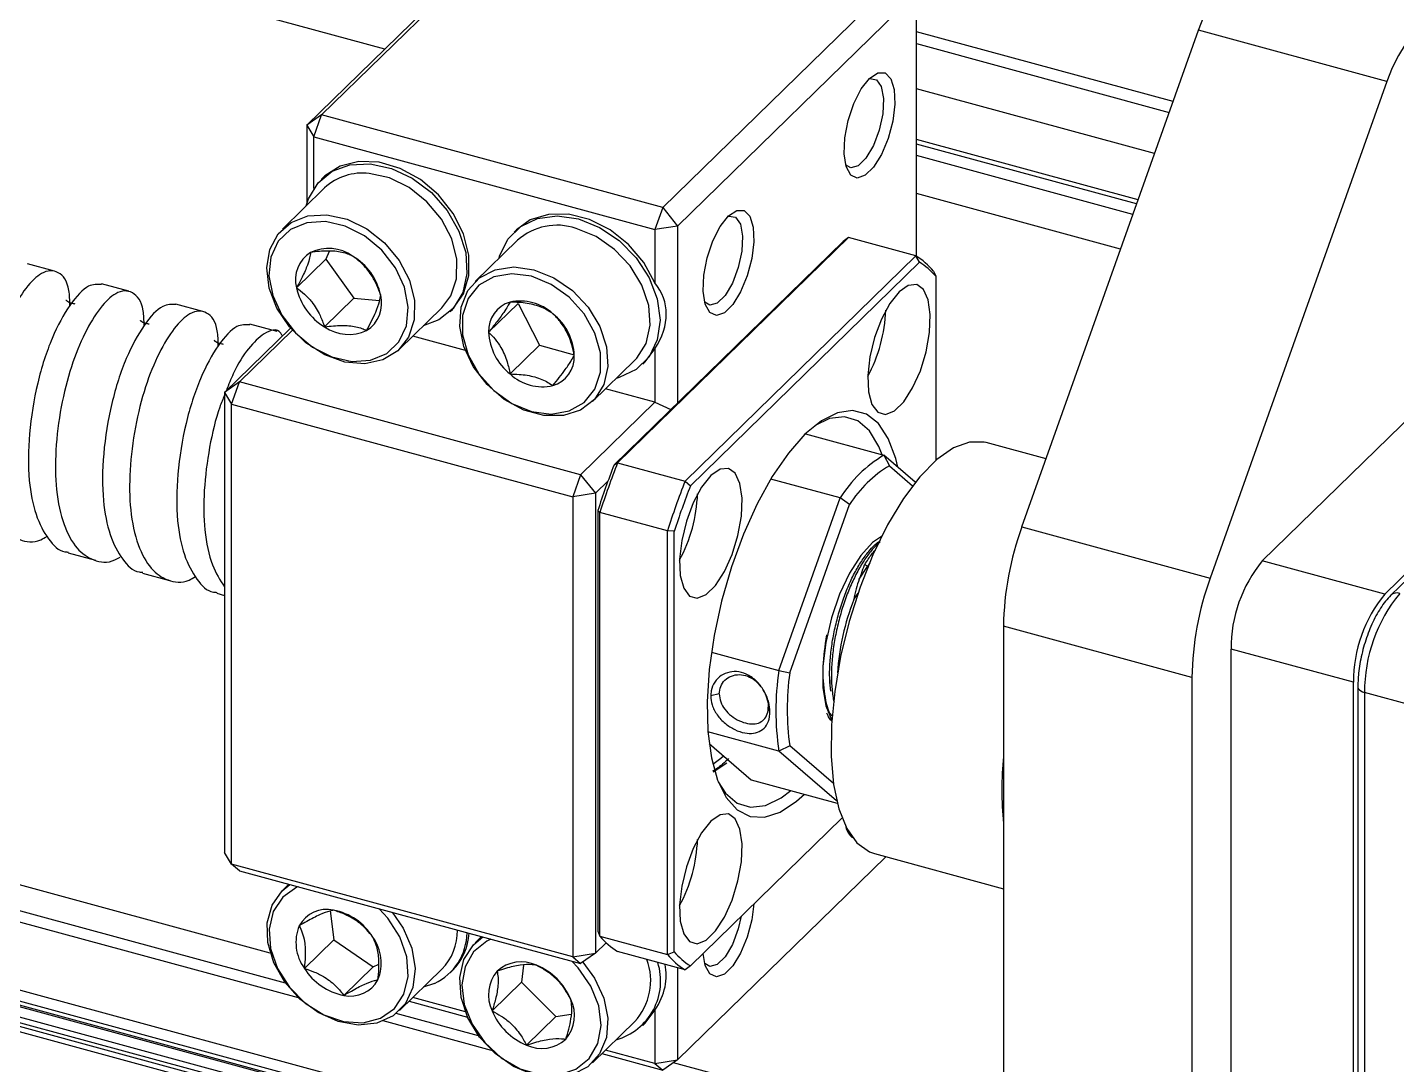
# Model space of a CAD drawing. Header units: millimetres. Extents: x 0 to 3353, y 0 to 2591.
# Drawn here: x 2541.6 to 2623.2, y 1930.8 to 1992.6 of the extents above; entities that cross this region are included whole.
import ezdxf

# ---------------------------------------------------------------- set-up
doc = ezdxf.new("R2010")
doc.units = ezdxf.units.MM
doc.header["$LTSCALE"] = 12

msp = doc.modelspace()

# ---------------------------------------------------------------- linework, layer by layer
at = {"color": 8, "linetype": 'Continuous', "lineweight": 25}
for p, q in [((2562.926, 1991.335), (1956.215, 2156.225)), ((2557.017, 1935.632), (1940.948, 2103.066)), ((2557.789, 1934.76), (1940.948, 2102.404)), ((2599.808, 1919.289), (1939.696, 2098.693)), ((2599.808, 1917.674), (1936.268, 2098.01)), ((2599.808, 1918.29), (1936.762, 2098.492)), ((2599.808, 1918.626), (1939.366, 2098.12)), ((2599.808, 1916.792), (1935.958, 2097.212)), ((2599.808, 1917.343), (1936.103, 2097.723)), ((2609.921, 1988.214), (2594.619, 1992.373)), ((2608.819, 1985.113), (2594.619, 1988.972)), ((2607.747, 1982.099), (2594.619, 1985.667)), ((2607.525, 1981.473), (2594.619, 1984.981)), ((2606.792, 1979.413), (2594.619, 1982.721)), ((2568.514, 1932.508), (2563.612, 1933.84)), ((2569.286, 1931.635), (2562.84, 1933.387))]:
    msp.add_line(p, q, dxfattribs=at)
at = {"color": 7, "linetype": 'Continuous', "lineweight": 25}
for p, q in [((2556.102, 1937.431), (1940.948, 2104.616)), ((2599.808, 1918.379), (1936.893, 2098.546)), ((2599.808, 1917.108), (1936.027, 2097.51)), ((2572.509, 2000.688), (2558.275, 1986.795)), ((2559.159, 1987.412), (2573.393, 2001.305)), ((2593.735, 1995.776), (2579.501, 1981.883)), ((2594.619, 1994.679), (2580.385, 1980.786)), ((2594.619, 1978.989), (2594.619, 1994.679)), ((2600.901, 1962.843), (2611.429, 1992.454)), ((2622.661, 1989.401), (2611.429, 1992.454)), ((2594.619, 1991.66), (2609.69, 1987.564)), ((2622.661, 1989.401), (2612.133, 1959.791)), ((2559.159, 1987.412), (2558.275, 1986.795)), ((2558.275, 1986.795), (2558.692, 1986.099)), ((2558.275, 1986.795), (2558.275, 1982.111)), ((2558.692, 1986.099), (2559.159, 1987.412)), ((2579.501, 1981.883), (2559.159, 1987.412)), ((2558.692, 1986.099), (2579.034, 1980.571)), ((2558.692, 1983.018), (2558.692, 1986.099)), ((2607.838, 1982.355), (2594.619, 1985.948)), ((2615.24, 1960.814), (2639.508, 1984.501)), ((2559.273, 1983.69), (2559.133, 1983.554)), ((2559.342, 1983.059), (2556.822, 1980.599)), ((2579.501, 1981.883), (2579.034, 1980.571)), ((2579.501, 1981.883), (2580.385, 1980.786)), ((2622.537, 1958.831), (2646.805, 1982.518)), ((2570.77, 1980.566), (2570.63, 1980.429)), ((2580.385, 1980.786), (2579.034, 1980.571)), ((2579.034, 1980.571), (2579.034, 1977.392)), ((2580.385, 1980.786), (2580.385, 1970.243)), ((2570.839, 1979.934), (2568.319, 1977.475)), ((2590.245, 1979.866), (2576.592, 1966.541)), ((2576.805, 1966.675), (2590.563, 1980.102)), ((2590.563, 1980.102), (2590.245, 1979.866)), ((2594.587, 1979.009), (2590.563, 1980.102)), ((2559.417, 1978.808), (2557.667, 1977.1)), ((2559.602, 1979.275), (2559.417, 1978.808)), ((2559.417, 1978.808), (2561.087, 1976.483)), ((2580.829, 1965.581), (2594.587, 1979.009)), ((2581.147, 1965.303), (2594.8, 1978.628)), ((2594.8, 1978.628), (2594.587, 1979.009)), ((2543.241, 1978.098), (2541.625, 1978.538)), ((2595.642, 1978.101), (2595.767, 1977.796)), ((2595.767, 1977.796), (2595.767, 1966.803)), ((2547.663, 1976.897), (2546.047, 1977.336)), ((2552.085, 1975.695), (2550.469, 1976.134)), ((2561.087, 1976.483), (2559.337, 1974.774)), ((2561.087, 1976.483), (2562.621, 1976.351)), ((2570.869, 1976.162), (2569.119, 1974.454)), ((2570.869, 1976.162), (2572.145, 1973.672)), ((2563.807, 1973.443), (2566.327, 1975.903)), ((2566.816, 1975.682), (2566.956, 1975.818)), ((2557.302, 1974.702), (2553.374, 1970.869)), ((2554.259, 1971.486), (2557.418, 1974.57)), ((2556.507, 1974.493), (2554.891, 1974.932)), ((2567.73, 1973.357), (2564.592, 1974.21)), ((2572.145, 1973.672), (2570.395, 1971.964)), ((2572.145, 1973.672), (2574.214, 1973.11)), ((2578.453, 1972.694), (2579.034, 1973.464)), ((2579.034, 1973.464), (2579.034, 1970.285)), ((2575.304, 1970.318), (2577.824, 1972.778)), ((2578.313, 1972.557), (2578.453, 1972.694)), ((2554.259, 1971.486), (2553.374, 1970.869)), ((2553.792, 1970.173), (2554.259, 1971.486)), ((2574.6, 1965.957), (2554.259, 1971.486)), ((2553.374, 1970.869), (2553.792, 1970.173)), ((2553.374, 1970.869), (2553.374, 1943.44)), ((2579.034, 1970.285), (2576.089, 1971.085)), ((2553.792, 1970.173), (2574.134, 1964.645)), ((2553.792, 1942.744), (2553.792, 1970.173)), ((2579.034, 1970.285), (2574.6, 1965.957)), ((2579.034, 1970.285), (2579.972, 1969.839)), ((2588, 1968.391), (2592.683, 1967.118)), ((2602.345, 1966.906), (2598.777, 1967.875)), ((2576.592, 1966.541), (2576.805, 1966.675)), ((2576.805, 1966.675), (2580.829, 1965.581)), ((2592.683, 1967.118), (2593.006, 1966.495)), ((2594.553, 1965.509), (2592.683, 1967.118)), ((2593.006, 1966.495), (2594.392, 1965.302)), ((2574.6, 1965.957), (2574.134, 1964.645)), ((2574.6, 1965.957), (2575.485, 1964.86)), ((2576.236, 1965.593), (2575.485, 1964.86)), ((2580.829, 1965.581), (2581.147, 1965.303)), ((2590.073, 1964.571), (2585.932, 1965.696)), ((2575.485, 1964.86), (2574.134, 1964.645)), ((2575.485, 1964.86), (2575.485, 1937.43)), ((2574.134, 1964.645), (2574.134, 1937.215)), ((2586.413, 1954.277), (2590.073, 1964.571)), ((2587.066, 1954.141), (2590.635, 1964.181)), ((2590.635, 1964.181), (2590.073, 1964.571)), ((2575.75, 1963.707), (2575.625, 1963.82)), ((2575.625, 1963.82), (2575.625, 1938.744)), ((2579.774, 1962.614), (2575.75, 1963.707)), ((2575.75, 1938.439), (2575.75, 1963.707)), ((2580.179, 1962.582), (2579.774, 1962.614)), ((2579.774, 1937.345), (2579.774, 1962.614)), ((2580.179, 1937.506), (2580.179, 1962.582)), ((2600.901, 1962.843), (2612.133, 1959.791)), ((2544.062, 1961.295), (2545.676, 1960.856)), ((2622.537, 1958.831), (2615.24, 1960.814)), ((2625.056, 1960.868), (2622.909, 1958.773)), ((2548.485, 1960.093), (2550.098, 1959.654)), ((2591.215, 1959.734), (2591.702, 1960.481)), ((2591.535, 1960.591), (2591.535, 1960.591)), ((2552.907, 1958.891), (2553.374, 1958.764)), ((2590.889, 1958.508), (2591.138, 1958.889)), ((2611.04, 1953.874), (2599.808, 1956.927)), ((2599.808, 1956.927), (2599.808, 1868.006)), ((2582.399, 1955.368), (2586.413, 1954.277)), ((2620.67, 1953.581), (2613.373, 1955.564)), ((2613.373, 1910.991), (2613.373, 1955.564)), ((2586.413, 1954.277), (2587.066, 1954.141)), ((2611.04, 1953.874), (2611.04, 1864.953)), ((2620.67, 1909.008), (2620.67, 1953.581)), ((2620.933, 1953.313), (2620.933, 1919.798)), ((2582.866, 1952.888), (2582.358, 1952.773)), ((2621.333, 1952.972), (2621.333, 1919.457)), ((2624.252, 1952.179), (2621.333, 1952.972)), ((2585.886, 1951.812), (2585.784, 1952.093)), ((2586.413, 1949.483), (2582.188, 1950.631)), ((2582.257, 1949.935), (2584.767, 1947.775)), ((2587.066, 1949.788), (2586.413, 1949.483)), ((2589.864, 1946.512), (2586.413, 1949.483)), ((2589.67, 1947.546), (2587.066, 1949.788)), ((2582.501, 1948.234), (2583.311, 1948.78)), ((2584.767, 1947.775), (2589.897, 1946.381)), ((2590.179, 1945.489), (2581.147, 1936.673)), ((2553.792, 1942.744), (2553.374, 1943.44)), ((2574.134, 1937.215), (2553.792, 1942.744)), ((2554.259, 1942.342), (2553.792, 1942.744)), ((2580.385, 1931.07), (2592.793, 1943.18)), ((2592.116, 1943.364), (2599.808, 1941.274)), ((2554.259, 1942.342), (2574.6, 1936.814)), ((2557.203, 1941.542), (2556.822, 1941.17)), ((2559.676, 1939.948), (2559.882, 1938.233)), ((2575.625, 1938.744), (2575.75, 1938.439)), ((2559.882, 1938.233), (2558.132, 1936.525)), ((2559.882, 1938.233), (2562.23, 1936.623)), ((2568.701, 1938.417), (2568.319, 1938.045)), ((2575.485, 1937.43), (2576.123, 1938.054)), ((2575.75, 1938.439), (2579.774, 1937.345)), ((2574.134, 1937.215), (2575.485, 1937.43)), ((2574.134, 1937.215), (2574.6, 1936.814)), ((2575.485, 1937.43), (2574.6, 1936.814)), ((2580.829, 1936.437), (2576.805, 1937.531)), ((2579.774, 1937.345), (2580.179, 1937.506)), ((2562.23, 1936.623), (2560.48, 1934.915)), ((2562.23, 1936.623), (2562.571, 1936.779)), ((2563.807, 1934.013), (2566.327, 1936.473)), ((2566.816, 1936.252), (2566.956, 1936.389)), ((2571.205, 1936.723), (2571.077, 1935.696)), ((2580.385, 1936.558), (2580.385, 1931.07)), ((2581.147, 1936.673), (2580.829, 1936.437)), ((2565.893, 1935.623), (2565.224, 1935.397)), ((2571.077, 1935.696), (2569.327, 1933.988)), ((2571.077, 1935.696), (2573.124, 1933.662)), ((2564.372, 1934.565), (2567.86, 1933.617)), ((2567.73, 1933.927), (2564.592, 1934.78)), ((2573.124, 1933.662), (2574.045, 1933.796)), ((2578.453, 1933.264), (2579.034, 1934.034)), ((2579.034, 1934.034), (2579.034, 1930.855)), ((2573.124, 1933.662), (2571.374, 1931.953)), ((2575.304, 1930.889), (2577.824, 1933.348)), ((2578.313, 1933.127), (2578.453, 1933.264)), ((2575.869, 1931.44), (2579.501, 1930.453)), ((2579.034, 1930.855), (2576.089, 1931.655)), ((2579.034, 1930.855), (2580.385, 1931.07)), ((2579.034, 1930.855), (2579.501, 1930.453)), ((2580.385, 1931.07), (2579.501, 1930.453)), ((2599.808, 1925.553), (2580.138, 1930.898))]:
    msp.add_line(p, q, dxfattribs=at)
at = {"color": 7, "linetype": 'Continuous', "lineweight": 25, "flags": 128}
for points in [[(2611.429, 1992.454), (2611.754, 1993.269), (2612.123, 1994.01), (2612.523, 1994.654), (2612.942, 1995.178), (2613.365, 1995.566), (2613.779, 1995.805), (2614.169, 1995.887), (2614.39, 1995.858)], [(2625.756, 1992.756), (2625.401, 1992.834), (2625.011, 1992.752), (2624.597, 1992.514), (2624.174, 1992.126), (2623.755, 1991.601), (2623.355, 1990.958), (2622.986, 1990.216), (2622.661, 1989.401)], [(2591.819, 1989.589), (2592.312, 1989.918), (2592.751, 1989.91), (2593.089, 1989.566), (2593.289, 1988.922), (2593.331, 1988.048), (2593.208, 1987.039), (2592.935, 1986.005), (2592.541, 1985.057), (2592.069, 1984.299), (2591.569, 1983.811), (2591.097, 1983.648), (2590.703, 1983.827), (2590.43, 1984.328), (2590.307, 1985.097), (2590.349, 1986.052), (2590.549, 1987.087), (2590.887, 1988.092), (2591.327, 1988.957), (2591.819, 1989.589)], [(2591.787, 1989.557), (2591.84, 1989.574), (2592.241, 1989.509), (2592.526, 1989.095), (2592.655, 1988.388), (2592.611, 1987.483), (2592.401, 1986.502), (2592.052, 1985.578), (2591.613, 1984.836), (2591.141, 1984.376), (2590.701, 1984.259), (2590.398, 1984.444)], [(2558.239, 1981.983), (2558.379, 1982.412), (2558.948, 1983.358), (2559.792, 1984.048), (2560.853, 1984.437), (2562.058, 1984.497), (2563.325, 1984.224), (2564.569, 1983.638), (2565.704, 1982.778), (2566.653, 1981.702), (2567.351, 1980.485), (2567.752, 1979.208), (2567.826, 1977.959), (2567.57, 1976.823), (2567.001, 1975.878), (2566.157, 1975.187), (2565.224, 1974.826)], [(2566.956, 1975.818), (2566.999, 1975.862), (2567.618, 1976.749), (2567.938, 1977.836), (2567.938, 1979.05), (2567.618, 1980.311), (2566.999, 1981.535), (2566.123, 1982.641), (2565.047, 1983.555), (2563.843, 1984.218), (2562.59, 1984.584), (2561.372, 1984.629), (2560.27, 1984.352), (2559.357, 1983.769), (2559.273, 1983.69)], [(2566.327, 1975.903), (2566.863, 1976.619), (2567.206, 1977.645), (2567.224, 1978.807), (2566.917, 1980.019), (2566.307, 1981.191), (2565.439, 1982.236), (2564.379, 1983.077), (2563.204, 1983.652), (2562.001, 1983.917)], [(2559.481, 1981.457), (2560.683, 1981.192), (2561.859, 1980.617), (2562.919, 1979.776), (2563.787, 1978.731), (2564.397, 1977.559), (2564.704, 1976.347), (2564.685, 1975.185), (2564.343, 1974.159), (2563.701, 1973.345), (2562.809, 1972.804), (2561.731, 1972.576), (2560.548, 1972.678), (2559.348, 1973.101), (2558.22, 1973.816), (2557.247, 1974.768), (2556.501, 1975.887), (2556.038, 1977.09), (2555.893, 1978.288), (2556.075, 1979.393), (2556.571, 1980.321), (2557.346, 1981.005), (2558.34, 1981.393), (2559.481, 1981.457)], [(2559.391, 1981.054), (2558.272, 1980.984), (2557.308, 1980.581), (2556.576, 1979.88), (2556.135, 1978.935), (2556.022, 1977.825), (2556.245, 1976.638), (2556.786, 1975.471), (2557.602, 1974.419), (2558.626, 1973.566), (2559.776, 1972.983), (2560.958, 1972.715), (2562.076, 1972.785), (2563.04, 1973.188), (2563.772, 1973.89), (2564.213, 1974.834), (2564.326, 1975.945), (2564.103, 1977.131), (2563.562, 1978.298), (2562.746, 1979.35), (2561.722, 1980.203), (2560.573, 1980.786), (2559.391, 1981.054)], [(2569.736, 1978.858), (2569.773, 1978.99), (2570.259, 1979.995), (2571.032, 1980.761), (2572.04, 1981.237), (2573.213, 1981.389), (2574.472, 1981.207), (2575.731, 1980.705), (2576.904, 1979.915), (2577.911, 1978.892), (2578.684, 1977.705), (2579.17, 1976.436), (2579.336, 1975.171), (2579.17, 1973.996), (2578.684, 1972.991), (2577.911, 1972.224), (2576.904, 1971.749), (2576.721, 1971.701)], [(2579.034, 1977.392), (2578.37, 1978.602), (2577.456, 1979.681), (2576.354, 1980.558), (2575.136, 1981.174), (2573.884, 1981.489), (2572.679, 1981.481), (2571.603, 1981.152), (2570.77, 1980.566)], [(2583.419, 1981.389), (2583.911, 1981.719), (2584.35, 1981.711), (2584.688, 1981.367), (2584.889, 1980.723), (2584.93, 1979.849), (2584.808, 1978.84), (2584.534, 1977.806), (2584.14, 1976.858), (2583.668, 1976.1), (2583.169, 1975.612), (2582.697, 1975.449), (2582.303, 1975.628), (2582.03, 1976.129), (2581.907, 1976.898), (2581.948, 1977.852), (2582.149, 1978.888), (2582.487, 1979.893), (2582.926, 1980.758), (2583.419, 1981.389)], [(2583.387, 1981.358), (2583.44, 1981.374), (2583.841, 1981.31), (2584.125, 1980.896), (2584.254, 1980.189), (2584.211, 1979.284), (2584.001, 1978.303), (2583.652, 1977.379), (2583.212, 1976.637), (2582.741, 1976.177), (2582.301, 1976.06), (2581.997, 1976.244)], [(2577.824, 1972.778), (2577.945, 1972.903), (2578.499, 1973.789), (2578.744, 1974.865), (2578.661, 1976.052), (2578.258, 1977.261), (2577.564, 1978.403), (2576.629, 1979.394), (2575.525, 1980.159), (2574.332, 1980.642)], [(2571.812, 1978.182), (2573.005, 1977.699), (2574.109, 1976.934), (2575.043, 1975.943), (2575.738, 1974.801), (2576.141, 1973.592), (2576.223, 1972.405), (2575.978, 1971.329), (2575.424, 1970.443), (2574.602, 1969.813), (2573.573, 1969.487), (2572.414, 1969.487), (2571.21, 1969.814), (2570.05, 1970.444), (2569.021, 1971.33), (2568.199, 1972.407), (2567.645, 1973.594), (2567.4, 1974.803), (2567.482, 1975.945), (2567.885, 1976.935), (2568.58, 1977.7), (2569.514, 1978.183), (2570.619, 1978.348), (2571.812, 1978.182)], [(2571.672, 1977.789), (2570.501, 1977.944), (2569.424, 1977.76), (2568.53, 1977.252), (2567.891, 1976.461), (2567.557, 1975.451), (2567.557, 1974.305), (2567.891, 1973.114), (2568.53, 1971.975), (2569.424, 1970.981), (2570.501, 1970.213), (2571.672, 1969.731), (2572.843, 1969.576), (2573.919, 1969.76), (2574.813, 1970.268), (2575.453, 1971.059), (2575.786, 1972.068), (2575.786, 1973.215), (2575.453, 1974.406), (2574.813, 1975.544), (2573.919, 1976.538), (2572.843, 1977.307), (2571.672, 1977.789)], [(2593.583, 1976.859), (2593.033, 1976.17), (2592.532, 1975.237), (2592.124, 1974.144), (2591.846, 1972.987), (2591.722, 1971.87), (2591.763, 1970.891), (2591.967, 1970.138), (2592.314, 1969.678), (2592.773, 1969.551), (2593.305, 1969.768), (2593.862, 1970.312), (2594.393, 1971.132), (2594.853, 1972.156), (2595.2, 1973.294), (2595.403, 1974.444), (2595.445, 1975.504), (2595.321, 1976.379), (2595.043, 1976.993), (2594.635, 1977.29), (2594.134, 1977.244), (2593.583, 1976.859)], [(2593.516, 1966.402), (2593.386, 1966.929), (2592.941, 1968.117), (2592.352, 1969.004), (2591.638, 1969.564), (2590.818, 1969.782), (2589.917, 1969.65), (2588.959, 1969.174), (2587.973, 1968.366)], [(2592.581, 1967.146), (2592.381, 1967.648), (2591.821, 1968.57), (2591.131, 1969.164), (2590.331, 1969.412), (2589.447, 1969.306), (2588.575, 1968.896)], [(2587.973, 1968.366), (2586.987, 1967.249), (2586.03, 1965.857), (2585.128, 1964.228), (2584.308, 1962.41), (2583.594, 1960.456), (2583.006, 1958.42), (2582.56, 1956.363), (2582.271, 1954.342), (2582.145, 1952.417), (2582.187, 1950.642), (2582.395, 1949.069), (2582.764, 1947.743), (2583.283, 1946.702), (2583.937, 1945.976), (2584.707, 1945.585), (2585.57, 1945.542), (2586.503, 1945.847), (2587.479, 1946.492), (2587.947, 1946.911)], [(2598.777, 1967.875), (2598.668, 1967.902), (2597.78, 1967.904), (2596.826, 1967.553), (2595.832, 1966.859), (2594.827, 1965.841), (2593.84, 1964.53), (2592.899, 1962.962), (2592.031, 1961.183), (2591.261, 1959.243), (2590.612, 1957.2), (2590.102, 1955.111), (2589.746, 1953.037)], [(2582.363, 1965.908), (2581.813, 1965.218), (2581.312, 1964.286), (2580.904, 1963.192), (2580.626, 1962.036), (2580.502, 1960.918), (2580.543, 1959.94), (2580.747, 1959.187), (2581.094, 1958.726), (2581.553, 1958.6), (2582.085, 1958.817), (2582.641, 1959.36), (2583.173, 1960.181), (2583.633, 1961.205), (2583.98, 1962.343), (2584.183, 1963.493), (2584.225, 1964.552), (2584.101, 1965.428), (2583.823, 1966.041), (2583.415, 1966.338), (2582.913, 1966.293), (2582.363, 1965.908)], [(2592.545, 1962.28), (2591.996, 1961.91), (2591.296, 1961.145), (2590.628, 1960.095), (2590.036, 1958.826), (2589.555, 1957.417), (2589.217, 1955.957), (2589.042, 1954.538), (2589.042, 1953.249), (2589.217, 1952.171), (2589.555, 1951.371), (2589.573, 1951.344)], [(2591.842, 1960.697), (2591.702, 1960.481), (2591.702, 1960.481), (2591.702, 1960.481)], [(2589.746, 1953.037), (2589.554, 1951.037), (2589.531, 1949.169), (2589.679, 1947.486), (2589.992, 1946.037), (2590.462, 1944.865), (2591.076, 1944.001), (2591.815, 1943.472), (2592.116, 1943.364)], [(2582.476, 1948.7), (2582.958, 1949.049), (2583.124, 1949.188)], [(2582.801, 1947.648), (2583.241, 1946.972), (2583.931, 1946.378), (2584.731, 1946.13), (2585.616, 1946.236), (2586.559, 1946.692), (2587.141, 1947.13)], [(2582.363, 1945.3), (2581.813, 1944.611), (2581.312, 1943.678), (2580.904, 1942.585), (2580.626, 1941.428), (2580.502, 1940.311), (2580.543, 1939.332), (2580.747, 1938.579), (2581.094, 1938.119), (2581.553, 1937.992), (2582.085, 1938.21), (2582.641, 1938.753), (2583.173, 1939.573), (2583.633, 1940.597), (2583.98, 1941.735), (2584.183, 1942.885), (2584.225, 1943.945), (2584.101, 1944.82), (2583.823, 1945.434), (2583.415, 1945.731), (2582.913, 1945.685), (2582.363, 1945.3)], [(2563.363, 1939.868), (2564.025, 1938.915), (2564.536, 1937.719), (2564.734, 1936.514), (2564.605, 1935.389), (2564.157, 1934.427), (2563.424, 1933.7), (2562.461, 1933.261), (2561.338, 1933.144), (2560.14, 1933.356), (2558.954, 1933.883), (2557.869, 1934.685), (2556.966, 1935.702), (2556.311, 1936.859), (2555.953, 1938.071), (2555.918, 1939.247), (2556.209, 1940.301), (2556.805, 1941.153), (2557.266, 1941.525)], [(2557.76, 1941.391), (2557.68, 1941.356), (2556.844, 1940.771), (2556.278, 1939.918), (2556.028, 1938.866), (2556.113, 1937.699), (2556.528, 1936.512), (2557.238, 1935.402), (2558.185, 1934.458), (2559.294, 1933.757), (2560.474, 1933.355), (2561.63, 1933.286), (2562.668, 1933.554), (2563.504, 1934.139), (2564.07, 1934.992), (2564.321, 1936.044), (2564.235, 1937.211), (2563.821, 1938.398), (2563.111, 1939.508), (2562.589, 1940.078)], [(2584.927, 1940.363), (2584.808, 1939.411), (2584.534, 1938.376), (2584.14, 1937.429), (2583.668, 1936.67), (2583.169, 1936.183), (2582.697, 1936.019), (2582.303, 1936.198), (2582.03, 1936.699), (2581.91, 1937.418)], [(2584.177, 1939.63), (2584.001, 1938.873), (2583.652, 1937.949), (2583.212, 1937.207), (2582.741, 1936.747), (2582.301, 1936.631), (2581.997, 1936.815)], [(2574.724, 1936.9), (2575.432, 1935.944), (2575.983, 1934.757), (2576.224, 1933.548), (2576.139, 1932.407), (2575.732, 1931.419), (2575.035, 1930.656), (2574.098, 1930.177), (2572.992, 1930.016), (2571.799, 1930.184), (2570.606, 1930.671), (2569.503, 1931.439), (2568.571, 1932.431), (2567.879, 1933.575), (2567.479, 1934.784), (2567.401, 1935.97), (2567.649, 1937.045), (2568.206, 1937.928), (2568.763, 1938.4)], [(2569.257, 1938.266), (2569.018, 1938.152), (2568.224, 1937.518), (2567.709, 1936.625), (2567.516, 1935.546), (2567.659, 1934.369), (2568.127, 1933.189), (2568.883, 1932.101), (2569.864, 1931.194), (2570.992, 1930.541), (2572.174, 1930.194), (2573.317, 1930.183), (2574.325, 1930.508), (2575.119, 1931.143), (2575.634, 1932.035), (2575.827, 1933.114), (2575.684, 1934.291), (2575.216, 1935.471), (2574.461, 1936.559), (2574.086, 1936.953)]]:
    msp.add_lwpolyline(points, dxfattribs=at)
at = {"color": 8, "linetype": 'Continuous', "lineweight": 25, "flags": 128}
msp.add_lwpolyline([(2620.933, 1953.314), (2620.937, 1953.274), (2620.967, 1953.199), (2621.024, 1953.13), (2621.106, 1953.067), (2621.21, 1953.014), (2621.333, 1952.972)], dxfattribs=at)
at = {"color": 7, "linetype": 'Continuous', "lineweight": 25}
for centre, radius, start, end in [((2561.588, 1980.644), 3.298, 82.81378, 132.929), ((2573.186, 1977.325), 3.509, 70.94415, 131.96587), ((2559.572, 1976.936), 2.512, 55.04228, 115.15002), ((2559.524, 1977.584), 1.919, 122.10515, 194.6243), ((2559.166, 1975.907), 3.597, 12.23827, 59.14347), ((2592.107, 1975.06), 4.663, 40.6989, 57.86767), ((2592.313, 1974.761), 4.598, 41.30433, 57.26224), ((2561.182, 1977.862), 3.597, 192.23827, 239.14347), ((2560.825, 1976.185), 1.919, 302.10515, 14.6243), ((2570.898, 1974.54), 1.782, 106.40111, 182.78994), ((2571, 1973.433), 2.881, 47.46047, 102.1305), ((2570.859, 1972.912), 3.37, 2.61272, 51.67564), ((2583.705, 1976.115), 9.095, 331.78925, 357.80173), ((2560.777, 1976.834), 2.512, 235.04228, 295.15002), ((2572.485, 1974.607), 3.37, 182.61272, 231.67564), ((2572.445, 1972.979), 1.782, 286.40111, 2.78994), ((2572.343, 1974.086), 2.881, 227.46047, 282.1305), ((2626.025, 1947.433), 52.997, 158.86687, 161.98951), ((2626.857, 1947.208), 53.704, 158.74794, 162.10844), ((2596.477, 1960.62), 7.524, 120.27872, 148.33134), ((2596.709, 1960.33), 7.192, 120.98997, 147.6201), ((2630.881, 1946.115), 53.704, 158.74794, 162.10844), ((2630.58, 1946.195), 52.997, 158.86687, 161.98951), ((2572.485, 1965.164), 9.095, 331.78925, 357.80173), ((2618.062, 1956.612), 18.257, 160.04411, 179.01144), ((2621.553, 1955.613), 8.18, 140.51294, 180.34344), ((2629.294, 1953.559), 18.257, 160.04411, 179.01144), ((2604.138, 1953.269), 14.247, 158.42435, 176.46024), ((2628.85, 1953.63), 8.18, 140.51294, 180.34344), ((2630.535, 1953.027), 9.202, 140.51294, 180.34344), ((2603.262, 1951.88), 17.018, 171.903, 188.097), ((2603.191, 1951.965), 16.272, 172.31167, 187.68833), ((2619.757, 1947.164), 20.049, 174.28699, 185.71301), ((2591.546, 1945.207), 1.161, 192.1242, 231.11453), ((2572.485, 1944.556), 9.095, 331.78925, 357.80173), ((2559.464, 1938.175), 1.864, 77.46837, 151.47336), ((2559.21, 1936.517), 3.539, 31.84408, 79.27327), ((2560.256, 1938.069), 2.626, 157.71123, 216.00232), ((2564.413, 1938.707), 3.421, 295.62839, 359.08513), ((2564.032, 1938.739), 3.225, 315.36194, 1.25062), ((2564.472, 1938.851), 3.498, 315.24801, 356.17152), ((2560.092, 1936.841), 2.626, 337.71123, 36.00232), ((2579.285, 1941.479), 4.663, 220.6989, 237.86767), ((2575.155, 1935.799), 3.624, 317.45294, 20.29913), ((2583.309, 1940.386), 4.663, 220.6989, 237.86767), ((2583.633, 1940.541), 4.598, 221.30433, 237.26224), ((2561.138, 1938.393), 3.539, 211.84408, 259.27327), ((2571.311, 1934.947), 2.203, 139.93953, 205.79842), ((2571.054, 1934.77), 2.142, 64.7131, 131.88372), ((2570.605, 1933.287), 3.682, 22.09573, 68.25605), ((2575.729, 1935.777), 3.643, 285.80041, 17.61594), ((2560.884, 1936.735), 1.864, 257.46837, 331.47336), ((2572.033, 1933.713), 2.203, 319.93953, 25.79842), ((2572.738, 1935.373), 3.682, 202.09573, 248.25605), ((2572.289, 1933.89), 2.142, 244.7131, 311.88372)]:
    msp.add_arc(centre, radius, start, end, dxfattribs=at)
at = {"color": 8, "linetype": 'Continuous', "lineweight": 25}
msp.add_arc((2623.264, 1958.37), 0.537, 71.58455, 131.3099, dxfattribs=at)
at = {"color": 7, "linetype": 'Continuous', "lineweight": 25}
for centre, major_axis, ratio, start_param, end_param in [((2572.278, 1974.352), (7.34, 1.905), 0.609236, 5.696655, 6.556054), ((2595.513, 1955.602), (-2.307, 6.261), 0.656262, 0.637055, 0.86534), ((2572.278, 1934.922), (7.34, 1.905), 0.609236, 5.696655, 6.268598)]:
    msp.add_ellipse(centre, major_axis=major_axis, ratio=ratio, start_param=start_param, end_param=end_param, dxfattribs=at)
for points, knots in [([(2558.504, 1979.21), (2558.489, 1979.107), (2558.458, 1978.896), (2558.313, 1978.421), (2558.038, 1977.793), (2557.781, 1977.313), (2557.667, 1977.1)], [0, 0, 0, 0, 0.216454, 0.440309, 0.751899, 1, 1, 1, 1]), ([(2561.011, 1978.995), (2560.919, 1979.036), (2560.629, 1979.165), (2559.998, 1979.307), (2559.182, 1979.296), (2558.682, 1979.232), (2558.504, 1979.21)], [0, 0, 0, 0, 0.156025, 0.493707, 0.819058, 1, 1, 1, 1]), ([(2562.682, 1976.669), (2562.609, 1976.87), (2562.463, 1977.278), (2562.102, 1977.949), (2561.596, 1978.552), (2561.191, 1978.859), (2561.011, 1978.995)], [0, 0, 0, 0, 0.216454, 0.440309, 0.751899, 1, 1, 1, 1]), ([(2544.159, 1976.054), (2544.15, 1976.364), (2544.119, 1977.386), (2543.49, 1978.166), (2542.557, 1978.159), (2541.549, 1977.191), (2540.605, 1975.667), (2539.776, 1973.626), (2539.166, 1971.197), (2538.845, 1968.629), (2538.869, 1966.173), (2539.316, 1964.126), (2540.107, 1962.68), (2541.14, 1961.995), (2542.084, 1961.868), (2542.671, 1962.209), (2542.798, 1962.283)], [0, 0, 0, 0, 0.040128, 0.132022, 0.225615, 0.301407, 0.374422, 0.448036, 0.523937, 0.60184, 0.677832, 0.757028, 0.832198, 0.904455, 0.979316, 1, 1, 1, 1]), ([(2546.039, 1977.3), (2545.791, 1977.312), (2545.225, 1977.341), (2544.167, 1976.205), (2543.041, 1974.17), (2542.165, 1971.445), (2541.676, 1968.413), (2541.645, 1965.673), (2542.074, 1963.498), (2542.84, 1962.077), (2543.528, 1961.36), (2544.003, 1961.35), (2544.075, 1961.348)], [0, 0, 0, 0, 0.093841, 0.213971, 0.329235, 0.448644, 0.570029, 0.687166, 0.78724, 0.887128, 0.982994, 1, 1, 1, 1]), ([(2548.581, 1974.852), (2548.572, 1975.162), (2548.541, 1976.184), (2547.912, 1976.964), (2546.979, 1976.957), (2545.971, 1975.99), (2545.027, 1974.465), (2544.198, 1972.424), (2543.588, 1969.995), (2543.267, 1967.427), (2543.291, 1964.971), (2543.738, 1962.925), (2544.529, 1961.478), (2545.563, 1960.796), (2546.482, 1960.66), (2547.044, 1960.983), (2547.146, 1961.042)], [0, 0, 0, 0, 0.040291, 0.132561, 0.226536, 0.302637, 0.375951, 0.449865, 0.526076, 0.604298, 0.6806, 0.760119, 0.835596, 0.908148, 0.983315, 1, 1, 1, 1]), ([(2557.667, 1977.1), (2557.824, 1976.982), (2558.142, 1976.742), (2558.646, 1976.21), (2559.066, 1975.523), (2559.254, 1975.004), (2559.337, 1974.774)], [0, 0, 0, 0, 0.2164543, 0.440309, 0.7518987, 1, 1, 1, 1]), ([(2544.461, 1976.131), (2544.411, 1976.14), (2544.322, 1976.156), (2544.013, 1976.248), (2543.907, 1976.382), (2543.92, 1976.347), (2543.922, 1976.342)], [0, 0, 0, 0, 0.409214, 0.721788, 0.962765, 1, 1, 1, 1]), ([(2561.845, 1974.559), (2561.944, 1974.745), (2562.147, 1975.123), (2562.435, 1975.739), (2562.624, 1976.282), (2562.664, 1976.55), (2562.682, 1976.669)], [0, 0, 0, 0, 0.216454, 0.440309, 0.751899, 1, 1, 1, 1]), ([(2570.395, 1976.25), (2570.35, 1976.168), (2570.258, 1976.002), (2570, 1975.607), (2569.602, 1975.067), (2569.267, 1974.642), (2569.119, 1974.454)], [0, 0, 0, 0, 0.216454, 0.440309, 0.751899, 1, 1, 1, 1]), ([(2572.948, 1975.556), (2572.854, 1975.62), (2572.556, 1975.823), (2571.912, 1976.102), (2571.083, 1976.232), (2570.576, 1976.245), (2570.395, 1976.25)], [0, 0, 0, 0, 0.156025, 0.493707, 0.819058, 1, 1, 1, 1]), ([(2550.461, 1976.098), (2550.213, 1976.111), (2549.647, 1976.139), (2548.589, 1975.003), (2547.463, 1972.968), (2546.587, 1970.243), (2546.098, 1967.211), (2546.067, 1964.471), (2546.496, 1962.296), (2547.262, 1960.875), (2547.95, 1960.158), (2548.425, 1960.148), (2548.497, 1960.146)], [0, 0, 0, 0, 0.093841, 0.213971, 0.329235, 0.448644, 0.570029, 0.687166, 0.78724, 0.887128, 0.982994, 1, 1, 1, 1]), ([(2553.003, 1973.65), (2552.994, 1973.961), (2552.963, 1974.982), (2552.335, 1975.762), (2551.401, 1975.755), (2550.393, 1974.788), (2549.449, 1973.263), (2548.62, 1971.222), (2548.01, 1968.793), (2547.689, 1966.225), (2547.713, 1963.769), (2548.16, 1961.723), (2548.951, 1960.277), (2549.984, 1959.591), (2550.928, 1959.464), (2551.515, 1959.806), (2551.642, 1959.88)], [0, 0, 0, 0, 0.040128, 0.132022, 0.225615, 0.301407, 0.374422, 0.448036, 0.523937, 0.60184, 0.677832, 0.757028, 0.832198, 0.904455, 0.979316, 1, 1, 1, 1]), ([(2574.225, 1973.066), (2574.18, 1973.278), (2574.088, 1973.709), (2573.829, 1974.422), (2573.432, 1975.071), (2573.097, 1975.407), (2572.948, 1975.556)], [0, 0, 0, 0, 0.216454, 0.440309, 0.751899, 1, 1, 1, 1]), ([(2548.883, 1974.93), (2548.833, 1974.939), (2548.745, 1974.955), (2548.435, 1975.046), (2548.329, 1975.18), (2548.342, 1975.145), (2548.344, 1975.14)], [0, 0, 0, 0, 0.409214, 0.721788, 0.962765, 1, 1, 1, 1]), ([(2554.884, 1974.896), (2554.635, 1974.909), (2554.069, 1974.938), (2553.011, 1973.802), (2551.885, 1971.766), (2551.009, 1969.041), (2550.52, 1966.009), (2550.489, 1963.27), (2550.918, 1961.095), (2551.684, 1959.674), (2552.372, 1958.956), (2552.847, 1958.946), (2552.919, 1958.944)], [0, 0, 0, 0, 0.093841, 0.213971, 0.329235, 0.448644, 0.570029, 0.687166, 0.78724, 0.887128, 0.982994, 1, 1, 1, 1]), ([(2556.822, 1974.234), (2556.791, 1974.291), (2556.55, 1974.733), (2555.797, 1974.5), (2554.827, 1973.586), (2554.01, 1972.351), (2553.62, 1971.326), (2553.489, 1970.981)], [0, 0, 0, 0, 0.047316, 0.366554, 0.625073, 0.874122, 1, 1, 1, 1]), ([(2559.337, 1974.774), (2559.516, 1974.797), (2560.015, 1974.86), (2560.831, 1974.872), (2561.462, 1974.729), (2561.753, 1974.6), (2561.845, 1974.559)], [0, 0, 0, 0, 0.180942, 0.506293, 0.843975, 1, 1, 1, 1]), ([(2553.305, 1973.728), (2553.255, 1973.737), (2553.167, 1973.753), (2552.857, 1973.844), (2552.751, 1973.978), (2552.764, 1973.943), (2552.766, 1973.938)], [0, 0, 0, 0, 0.409214, 0.721788, 0.962765, 1, 1, 1, 1]), ([(2569.119, 1974.454), (2569.248, 1974.324), (2569.512, 1974.061), (2569.914, 1973.487), (2570.225, 1972.755), (2570.343, 1972.207), (2570.395, 1971.964)], [0, 0, 0, 0, 0.216454, 0.440309, 0.751899, 1, 1, 1, 1]), ([(2572.948, 1971.27), (2573.078, 1971.434), (2573.342, 1971.768), (2573.743, 1972.303), (2574.054, 1972.759), (2574.172, 1972.972), (2574.225, 1973.066)], [0, 0, 0, 0, 0.216454, 0.440309, 0.751899, 1, 1, 1, 1]), ([(2570.395, 1971.964), (2570.576, 1971.959), (2571.083, 1971.946), (2571.912, 1971.817), (2572.556, 1971.537), (2572.854, 1971.334), (2572.948, 1971.27)], [0, 0, 0, 0, 0.180942, 0.506293, 0.843975, 1, 1, 1, 1]), ([(2553.374, 1970.696), (2553.276, 1970.465), (2552.894, 1969.562), (2552.441, 1967.574), (2552.108, 1965.025), (2552.14, 1962.577), (2552.557, 1960.528), (2553.113, 1959.678), (2553.374, 1959.28)], [0, 0, 0, 0, 0.0646303, 0.2519729, 0.4442561, 0.6318221, 0.8272956, 1, 1, 1, 1]), ([(2589.511, 1953.051), (2589.487, 1953.288), (2589.435, 1953.795), (2589.452, 1954.665), (2589.541, 1955.616), (2589.706, 1956.586), (2589.941, 1957.562), (2590.235, 1958.5), (2590.583, 1959.391), (2590.971, 1960.192), (2591.395, 1960.899), (2591.83, 1961.467), (2592.18, 1961.837), (2592.373, 1961.957), (2592.424, 1961.989)], [0, 0, 0, 0, 0.079186, 0.169316, 0.256929, 0.347083, 0.43467, 0.524796, 0.612402, 0.70255, 0.790146, 0.880283, 0.967882, 1, 1, 1, 1]), ([(2592.451, 1961.936), (2592.373, 1961.876), (2592.219, 1961.759), (2591.917, 1961.425), (2591.619, 1961.039), (2591.33, 1960.586), (2591.119, 1960.215), (2590.849, 1959.688), (2590.597, 1959.112), (2590.37, 1958.503), (2590.16, 1957.874), (2589.979, 1957.223), (2589.831, 1956.564), (2589.706, 1955.905), (2589.618, 1955.25), (2589.569, 1954.616), (2589.547, 1954), (2589.562, 1953.413), (2589.622, 1952.879), (2589.662, 1952.58), (2589.701, 1952.441), (2589.71, 1952.41)], [0, 0, 0, 0, 0.045164, 0.088803, 0.17324, 0.216563, 0.260206, 0.302465, 0.387956, 0.431595, 0.473856, 0.559351, 0.602992, 0.645251, 0.730743, 0.774383, 0.816642, 0.902133, 0.945772, 0.988033, 1, 1, 1, 1]), ([(2591.535, 1960.591), (2591.607, 1960.703), (2591.81, 1961.021), (2592.033, 1961.33), (2592.18, 1961.476), (2592.192, 1961.488)], [0, 0, 0, 0, 0.334977, 0.946782, 1, 1, 1, 1]), ([(2591.215, 1959.734), (2591.256, 1959.842), (2591.368, 1960.138), (2591.467, 1960.418), (2591.534, 1960.587), (2591.535, 1960.591)], [0, 0, 0, 0, 0.3606639, 0.9860494, 1, 1, 1, 1]), ([(2591.702, 1960.481), (2591.688, 1960.496), (2591.66, 1960.528), (2591.6, 1960.568), (2591.558, 1960.583), (2591.535, 1960.591)], [0, 0, 0, 0, 0.322682, 0.645361, 1, 1, 1, 1]), ([(2622.909, 1958.773), (2622.799, 1958.656), (2622.478, 1958.315), (2622.006, 1957.572), (2621.533, 1956.528), (2621.183, 1955.394), (2620.97, 1954.288), (2620.945, 1953.623), (2620.933, 1953.313)], [0, 0, 0, 0, 0.098992, 0.289378, 0.475259, 0.658168, 0.840688, 1, 1, 1, 1]), ([(2589.253, 1956.403), (2589.161, 1955.761), (2588.975, 1954.469), (2589.111, 1952.832), (2589.338, 1951.82), (2589.586, 1951.58), (2589.609, 1951.558)], [0, 0, 0, 0, 0.3204609, 0.6440373, 0.9675574, 1, 1, 1, 1]), ([(2585.886, 1951.812), (2585.872, 1951.997), (2585.841, 1952.391), (2585.589, 1953.027), (2585.175, 1953.605), (2584.635, 1954.027), (2584.048, 1954.235), (2583.473, 1954.217), (2582.961, 1954.009), (2582.57, 1953.611), (2582.381, 1953.169), (2582.364, 1952.873), (2582.358, 1952.773)], [0, 0, 0, 0, 0.097717, 0.208522, 0.320671, 0.426562, 0.531756, 0.628841, 0.730963, 0.836275, 0.944773, 1, 1, 1, 1]), ([(2582.866, 1952.887), (2582.883, 1953.04), (2582.918, 1953.347), (2583.187, 1953.725), (2583.579, 1953.981), (2584.062, 1954.07), (2584.561, 1953.972), (2585.012, 1953.713), (2585.238, 1953.447), (2585.348, 1953.318)], [0, 0, 0, 0, 0.142967, 0.286108, 0.431922, 0.579495, 0.725373, 0.866898, 1, 1, 1, 1]), ([(2589.446, 1953.782), (2589.449, 1953.737), (2589.456, 1953.647), (2589.462, 1953.556), (2589.465, 1953.51)], [0, 0, 0, 0, 0.49999, 1, 1, 1, 1]), ([(2582.358, 1952.773), (2582.375, 1952.594), (2582.412, 1952.208), (2582.716, 1951.625), (2583.197, 1951.11), (2583.787, 1950.735), (2584.381, 1950.535), (2584.925, 1950.519), (2585.381, 1950.671), (2585.71, 1951.008), (2585.867, 1951.416), (2585.881, 1951.711), (2585.886, 1951.812)], [0, 0, 0, 0, 0.09666, 0.207749, 0.320394, 0.425913, 0.530963, 0.628111, 0.730167, 0.835097, 0.943462, 1, 1, 1, 1]), ([(2582.866, 1952.887), (2582.883, 1952.729), (2582.916, 1952.412), (2583.186, 1951.956), (2583.577, 1951.563), (2584.058, 1951.269), (2584.559, 1951.106), (2585.015, 1951.084), (2585.396, 1951.213), (2585.661, 1951.485), (2585.773, 1951.81), (2585.782, 1952.03), (2585.784, 1952.093)], [0, 0, 0, 0, 0.104748, 0.209568, 0.316382, 0.424596, 0.531544, 0.635326, 0.741026, 0.848653, 0.956729, 1, 1, 1, 1]), ([(2585.456, 1953.14), (2585.523, 1953.028), (2585.686, 1952.756), (2585.773, 1952.383), (2585.782, 1952.157), (2585.784, 1952.093)], [0, 0, 0, 0, 0.33284, 0.81134, 1, 1, 1, 1]), ([(2589.584, 1951.262), (2589.555, 1951.289), (2589.468, 1951.372), (2589.367, 1951.542), (2589.298, 1951.687), (2589.273, 1951.741)], [0, 0, 0, 0, 0.235044, 0.715594, 1, 1, 1, 1]), ([(2559.869, 1939.995), (2559.8, 1939.979), (2559.581, 1939.931), (2559.083, 1939.747), (2558.404, 1939.398), (2557.978, 1939.153), (2557.826, 1939.065)], [0, 0, 0, 0, 0.1560255, 0.4937074, 0.8190578, 1, 1, 1, 1]), ([(2562.217, 1938.384), (2562.098, 1938.536), (2561.857, 1938.844), (2561.321, 1939.331), (2560.627, 1939.735), (2560.102, 1939.915), (2559.869, 1939.995)], [0, 0, 0, 0, 0.216454, 0.440309, 0.751899, 1, 1, 1, 1]), ([(2557.826, 1939.065), (2557.89, 1938.932), (2558.018, 1938.662), (2558.169, 1938.076), (2558.21, 1937.329), (2558.156, 1936.772), (2558.132, 1936.525)], [0, 0, 0, 0, 0.216454, 0.440309, 0.751899, 1, 1, 1, 1]), ([(2562.522, 1935.845), (2562.543, 1936.06), (2562.587, 1936.498), (2562.58, 1937.224), (2562.452, 1937.887), (2562.289, 1938.232), (2562.217, 1938.384)], [0, 0, 0, 0, 0.216454, 0.440309, 0.751899, 1, 1, 1, 1]), ([(2558.132, 1936.525), (2558.335, 1936.456), (2558.748, 1936.316), (2559.427, 1935.969), (2560.035, 1935.481), (2560.343, 1935.089), (2560.48, 1934.915)], [0, 0, 0, 0, 0.216454, 0.440309, 0.751899, 1, 1, 1, 1]), ([(2569.624, 1936.365), (2569.646, 1936.243), (2569.691, 1935.996), (2569.685, 1935.451), (2569.56, 1934.75), (2569.398, 1934.222), (2569.327, 1933.988)], [0, 0, 0, 0, 0.216454, 0.440309, 0.751899, 1, 1, 1, 1]), ([(2571.969, 1936.707), (2571.885, 1936.72), (2571.619, 1936.763), (2571.035, 1936.747), (2570.267, 1936.571), (2569.794, 1936.419), (2569.624, 1936.365)], [0, 0, 0, 0, 0.156025, 0.493707, 0.819058, 1, 1, 1, 1]), ([(2574.016, 1934.672), (2573.918, 1934.853), (2573.719, 1935.22), (2573.261, 1935.816), (2572.65, 1936.339), (2572.178, 1936.594), (2571.969, 1936.707)], [0, 0, 0, 0, 0.216454, 0.440309, 0.751899, 1, 1, 1, 1]), ([(2560.48, 1934.915), (2560.632, 1935.003), (2561.057, 1935.249), (2561.736, 1935.598), (2562.234, 1935.781), (2562.453, 1935.829), (2562.522, 1935.845)], [0, 0, 0, 0, 0.180942, 0.506293, 0.843975, 1, 1, 1, 1]), ([(2573.719, 1932.295), (2573.782, 1932.499), (2573.909, 1932.914), (2574.058, 1933.599), (2574.097, 1934.216), (2574.041, 1934.532), (2574.016, 1934.672)], [0, 0, 0, 0, 0.216454, 0.440309, 0.751899, 1, 1, 1, 1]), ([(2569.327, 1933.988), (2569.509, 1933.89), (2569.881, 1933.69), (2570.482, 1933.234), (2571.006, 1932.628), (2571.261, 1932.16), (2571.374, 1931.953)], [0, 0, 0, 0, 0.216454, 0.440309, 0.751899, 1, 1, 1, 1]), ([(2571.374, 1931.953), (2571.543, 1932.008), (2572.017, 1932.16), (2572.785, 1932.335), (2573.369, 1932.351), (2573.635, 1932.309), (2573.719, 1932.295)], [0, 0, 0, 0, 0.180942, 0.506293, 0.843975, 1, 1, 1, 1])]:
    msp.add_open_spline(points, degree=3, knots=knots, dxfattribs=at)
at = {"color": 8, "linetype": 'Continuous', "lineweight": 25}
msp.add_open_spline([(2583.419, 1949.031), (2583.179, 1948.804), (2582.855, 1948.496), (2582.539, 1948.322), (2582.456, 1948.276)], degree=3, knots=[0, 0, 0, 0, 0.736276, 1, 1, 1, 1], dxfattribs=at)

doc.saveas('drawing.dxf')
